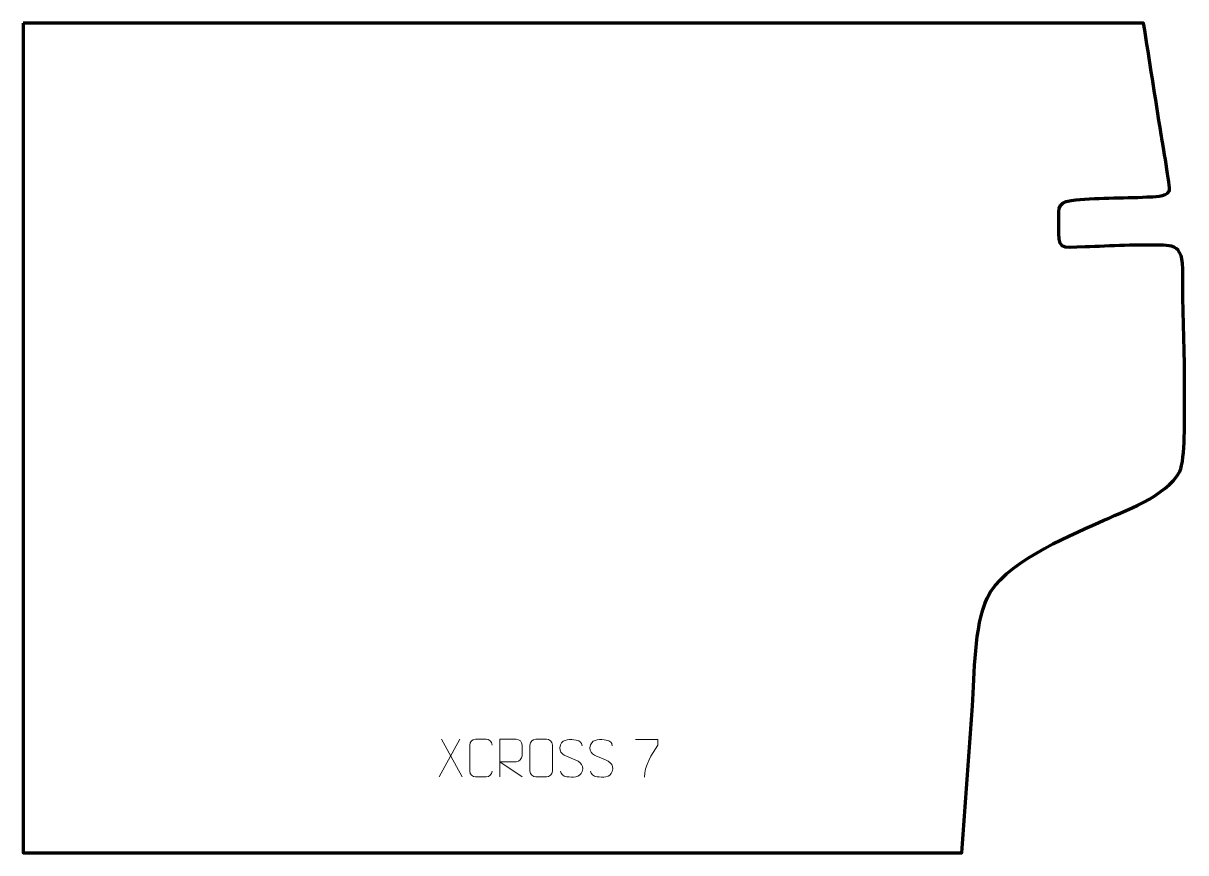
# Model space of a CAD drawing. Header units: millimetres. Extents: x 1007 to 1778, y 179 to 729.
import ezdxf

# ---------------------------------------------------------------- set-up
doc = ezdxf.new("R2010")
doc.units = ezdxf.units.MM
doc.header["$MEASUREMENT"] = 0
doc.layers.add('layer 2', color=7, linetype='Continuous')
doc.layers.add('layer 3', color=7, linetype='Continuous')

msp = doc.modelspace()

# ---------------------------------------------------------------- linework, layer by layer
at = {"layer": 'layer 2', "color": 142, "lineweight": 9}
for points, knots in [([(1370.4704, 241.9168), (1366.2221, 243.3872), (1361.314, 245.183), (1363.3191, 250.7033), (1363.3191, 250.7033), (1364.8226, 254.8432), (1370.0362, 254.4547), (1373.6398, 253.8536), (1373.6398, 253.8536), (1376.5004, 253.3764), (1377.3651, 252.1632), (1377.6757, 250.0791)], [0, 0, 0, 0, 0.25, 0.25, 0.25, 0.25, 0.5, 0.5, 0.5, 0.5, 1, 1, 1, 1]), ([(1390.4704, 241.9168), (1386.2221, 243.3872), (1381.314, 245.183), (1383.3191, 250.7033), (1383.3191, 250.7033), (1384.8226, 254.8432), (1390.0362, 254.4547), (1393.6398, 253.8536), (1393.6398, 253.8536), (1396.5004, 253.3764), (1397.3651, 252.1632), (1397.6757, 250.0791)], [0, 0, 0, 0, 0.25, 0.25, 0.25, 0.25, 0.5, 0.5, 0.5, 0.5, 1, 1, 1, 1]), ([(1317.8934, 233.2577), (1317.7536, 230.9343), (1316.0764, 229.4547), (1313.9287, 229.4439), (1313.9287, 229.4439), (1311.5968, 229.4443), (1309.2649, 229.4443), (1306.9334, 229.4439), (1306.9334, 229.4439), (1305.0084, 229.3385), (1303.0363, 231.223), (1303.0475, 233.2403), (1303.0475, 233.2403), (1303.0479, 239.0104), (1303.0479, 244.7801), (1303.0475, 250.5494), (1303.0475, 250.5494), (1303.0517, 252.6875), (1304.7984, 254.4067), (1306.9508, 254.3932), (1306.9508, 254.3932), (1309.2765, 254.3932), (1311.6026, 254.3932), (1313.9287, 254.3932), (1313.9287, 254.3932), (1315.8753, 254.4287), (1317.8667, 252.9372), (1317.8934, 250.4996)], [0, 0, 0, 0, 0.125, 0.125, 0.125, 0.125, 0.25, 0.25, 0.25, 0.25, 0.375, 0.375, 0.375, 0.375, 0.5, 0.5, 0.5, 0.5, 0.625, 0.625, 0.625, 0.625, 0.75, 0.75, 0.75, 0.75, 1, 1, 1, 1]), ([(1323.1384, 229.44), (1323.1384, 229.44), (1323.1384, 254.3935), (1323.1384, 254.3935), (1323.1384, 254.3935), (1326.7332, 254.3935), (1330.3287, 254.3935), (1333.9239, 254.3935), (1333.9239, 254.3935), (1336.2492, 254.3558), (1337.8065, 252.8658), (1337.8024, 250.4994), (1337.8024, 250.4994), (1337.802, 248.4639), (1337.802, 245.4045), (1337.8024, 243.3685), (1337.8024, 243.3685), (1337.7959, 241.493), (1335.9836, 239.5512), (1333.9741, 239.5321), (1333.9741, 239.5321), (1333.9741, 239.5321), (1323.1384, 239.5321), (1323.1384, 239.5321), (1323.1384, 239.5321), (1323.1384, 239.5321), (1337.7931, 229.44), (1337.7931, 229.44)], [0, 0, 0, 0, 0.125, 0.125, 0.125, 0.125, 0.25, 0.25, 0.25, 0.25, 0.375, 0.375, 0.375, 0.375, 0.5, 0.5, 0.5, 0.5, 0.625, 0.625, 0.625, 0.625, 0.75, 0.75, 0.75, 0.75, 1, 1, 1, 1]), ([(1346.9508, 254.3932), (1349.2765, 254.3932), (1351.6026, 254.3932), (1353.9287, 254.3932), (1353.9287, 254.3932), (1355.8753, 254.4288), (1357.8667, 252.9372), (1357.8934, 250.4996), (1357.8934, 250.4996), (1357.893, 244.7527), (1357.893, 239.0054), (1357.8934, 233.2577), (1357.8934, 233.2577), (1357.7536, 230.9343), (1356.0764, 229.4547), (1353.9287, 229.4439), (1353.9287, 229.4439), (1351.5968, 229.4443), (1349.2649, 229.4443), (1346.9334, 229.4439), (1346.9334, 229.4439), (1345.0084, 229.3385), (1343.0363, 231.223), (1343.0475, 233.2403), (1343.0475, 233.2403), (1343.0478, 239.0104), (1343.0478, 244.7801), (1343.0475, 250.5494), (1343.0475, 250.5494), (1343.0517, 252.6875), (1344.7984, 254.4067), (1346.9508, 254.3932)], [0, 0, 0, 0, 0.11111111, 0.11111111, 0.11111111, 0.11111111, 0.22222222, 0.22222222, 0.22222222, 0.22222222, 0.33333333, 0.33333333, 0.33333333, 0.33333333, 0.44444444, 0.44444444, 0.44444444, 0.44444444, 0.55555556, 0.55555556, 0.55555556, 0.55555556, 0.66666667, 0.66666667, 0.66666667, 0.66666667, 0.77777778, 0.77777778, 0.77777778, 0.77777778, 1, 1, 1, 1]), ([(1413.0569, 254.2221), (1413.0569, 254.2221), (1427.873, 254.2221), (1427.873, 254.2221), (1427.873, 254.2221), (1427.8727, 252.9725), (1427.8727, 251.7229), (1427.873, 250.4731), (1427.873, 250.4731), (1423.8786, 244.476), (1418.9634, 236.6424), (1418.9634, 229.2636)], [0, 0, 0, 0, 0.25, 0.25, 0.25, 0.25, 0.5, 0.5, 0.5, 0.5, 1, 1, 1, 1]), ([(1370.4704, 241.9167), (1374.489, 240.27), (1379.5185, 238.3817), (1377.6845, 233.0214), (1377.6845, 233.0214), (1376.2247, 228.755), (1371.3139, 229.0117), (1367.5878, 229.5664), (1367.5878, 229.5664), (1364.8378, 229.9762), (1363.6169, 231.1897), (1363.2389, 233.3019)], [0, 0, 0, 0, 0.25, 0.25, 0.25, 0.25, 0.5, 0.5, 0.5, 0.5, 1, 1, 1, 1]), ([(1390.4704, 241.9167), (1394.489, 240.27), (1399.5185, 238.3817), (1397.6845, 233.0214), (1397.6845, 233.0214), (1396.2247, 228.755), (1391.3139, 229.0117), (1387.5878, 229.5664), (1387.5878, 229.5664), (1384.8378, 229.9762), (1383.6169, 231.1897), (1383.2389, 233.3019)], [0, 0, 0, 0, 0.25, 0.25, 0.25, 0.25, 0.5, 0.5, 0.5, 0.5, 1, 1, 1, 1])]:
    msp.add_open_spline(points, degree=3, knots=knots, dxfattribs=at)
for points in [[(1296.6134, 254.3935), (1296.6134, 254.3935), (1282.8728, 229.4977), (1282.8728, 229.4977)], [(1284.3274, 254.3935), (1284.3274, 254.3935), (1298.068, 229.44), (1298.068, 229.44)]]:
    msp.add_open_spline(points, degree=3, dxfattribs=at)
at = {"layer": 'layer 3', "color": 242, "lineweight": 158}
msp.add_open_spline([(1006.8326, 729.1512), (1006.8326, 729.1512), (1750.2282, 729.1512), (1750.2282, 729.1512), (1750.2282, 729.1512), (1754.1088, 704.5666), (1757.9894, 679.982), (1761.8699, 655.3974), (1761.8699, 655.3974), (1762.6362, 650.663), (1768.0587, 619.8572), (1767.3808, 618.0465), (1767.3808, 618.0465), (1764.7016, 613.5433), (1757.0619, 614.2592), (1752.4468, 613.9689), (1752.4468, 613.9689), (1736.3732, 613.0751), (1717.7955, 613.6615), (1702.188, 611.6978), (1702.188, 611.6978), (1691.6908, 610.3771), (1694.2833, 604.1658), (1693.9618, 595.2212), (1693.9618, 595.2212), (1693.3878, 578.7634), (1694.6025, 580.2015), (1711.4418, 580.869), (1711.4418, 580.869), (1728.224, 581.4829), (1746.6905, 582.4415), (1763.3439, 581.9431), (1763.3439, 581.9431), (1768.7061, 581.7827), (1772.839, 581.0905), (1775.0469, 575.1484), (1775.0469, 575.1484), (1776.8657, 570.2535), (1776.117, 555.3455), (1776.2019, 549.2028), (1776.2019, 549.2028), (1776.5294, 525.5155), (1777.7734, 502.8723), (1777.2932, 479.0288), (1777.2932, 479.0288), (1777.1166, 468.0411), (1778.1711, 440.8265), (1774.1839, 431.8436), (1774.1839, 431.8436), (1765.0021, 415.1921), (1737.4642, 405.7831), (1720.5108, 398.1377), (1720.5108, 398.1377), (1698.2951, 388.1311), (1656.906, 370.8227), (1646.394, 347.934), (1646.394, 347.934), (1637.7187, 329.0445), (1638.082, 297.6765), (1636.6383, 276.4838), (1636.6383, 276.4838), (1634.4274, 244.0302), (1632.0315, 211.5904), (1629.6206, 179.1512), (1629.6206, 179.1512), (1629.6206, 179.1512), (1006.8326, 179.1512), (1006.8326, 179.1512), (1006.8326, 179.1512), (1006.8326, 179.1512), (1006.8326, 729.1512), (1006.8326, 729.1512)], degree=3, knots=[0, 0, 0, 0, 0.05263158, 0.05263158, 0.05263158, 0.05263158, 0.10526316, 0.10526316, 0.10526316, 0.10526316, 0.15789474, 0.15789474, 0.15789474, 0.15789474, 0.21052632, 0.21052632, 0.21052632, 0.21052632, 0.26315789, 0.26315789, 0.26315789, 0.26315789, 0.31578947, 0.31578947, 0.31578947, 0.31578947, 0.36842105, 0.36842105, 0.36842105, 0.36842105, 0.42105263, 0.42105263, 0.42105263, 0.42105263, 0.47368421, 0.47368421, 0.47368421, 0.47368421, 0.52631579, 0.52631579, 0.52631579, 0.52631579, 0.57894737, 0.57894737, 0.57894737, 0.57894737, 0.63157895, 0.63157895, 0.63157895, 0.63157895, 0.68421053, 0.68421053, 0.68421053, 0.68421053, 0.73684211, 0.73684211, 0.73684211, 0.73684211, 0.78947368, 0.78947368, 0.78947368, 0.78947368, 0.84210526, 0.84210526, 0.84210526, 0.84210526, 0.89473684, 0.89473684, 0.89473684, 0.89473684, 1, 1, 1, 1], dxfattribs=at)

doc.saveas('drawing.dxf')
